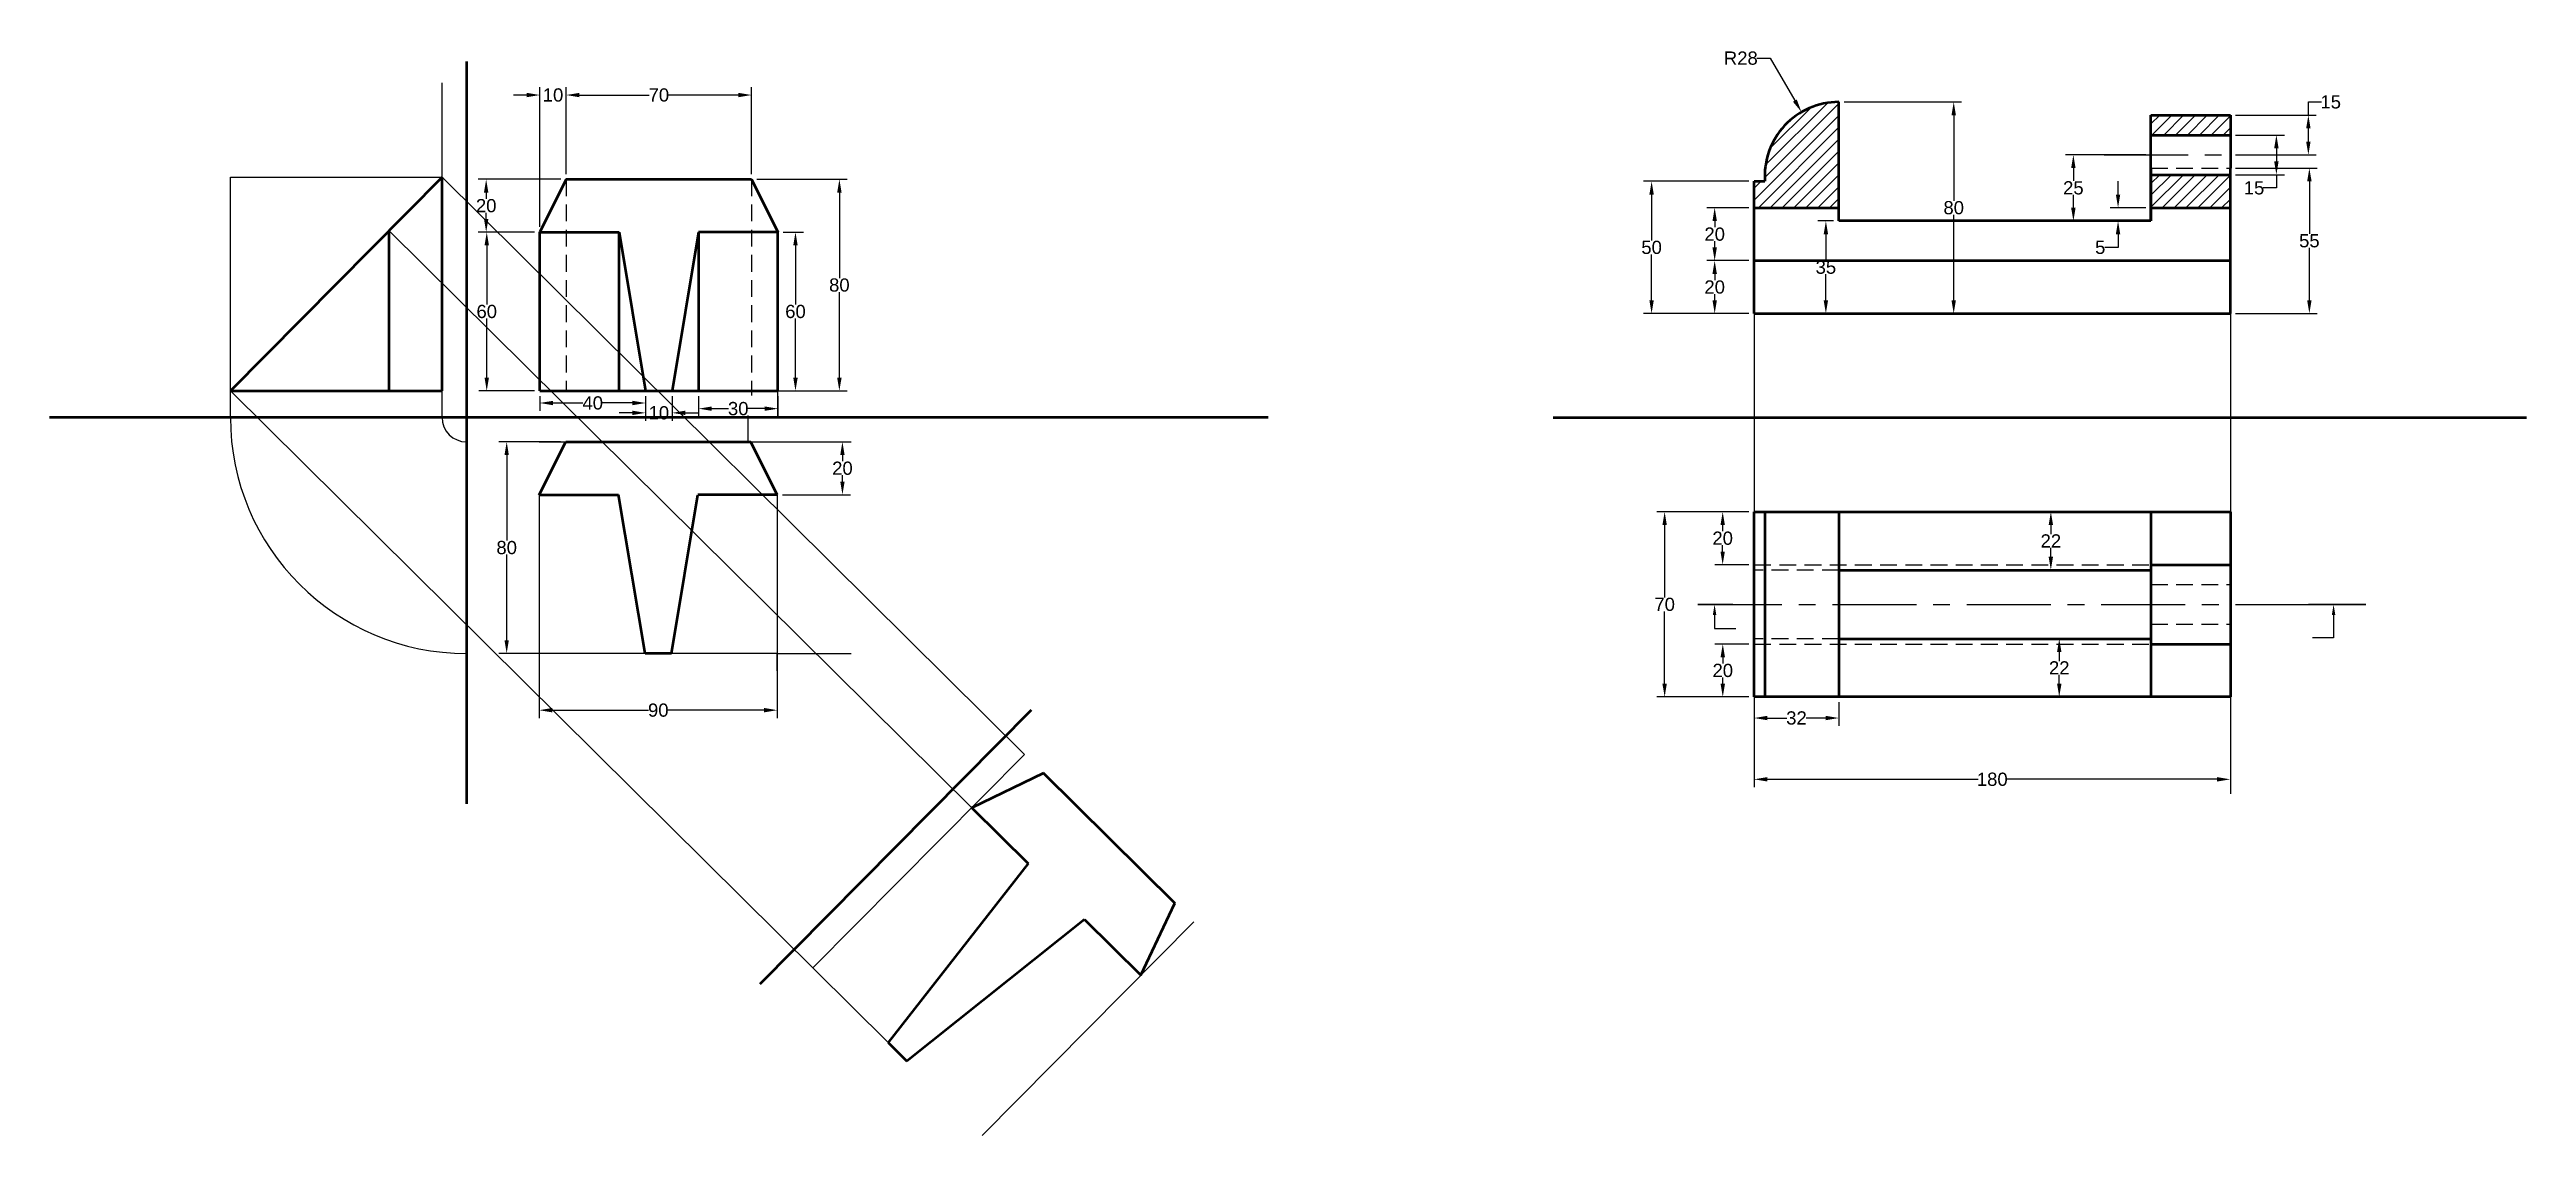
# Model space of a CAD drawing. Header units: millimetres. Extents: x 204 to 1140, y -4 to 406.
import ezdxf
from ezdxf import colors
from ezdxf.entities.mleader import LeaderData, LeaderLine
from ezdxf.math import Vec2, Vec3

# ---------------------------------------------------------------- set-up
doc = ezdxf.new("R2010")
doc.units = ezdxf.units.MM
doc.linetypes.add('CENTER', pattern=[50.8, 31.75, -6.35, 6.35, -6.35])
doc.linetypes.add('HIDDEN', pattern=[9.525, 6.35, -3.175])
for name, color, linetype in [('CENTRE', 8, 'CENTER'), ('DIM', 12, 'Continuous'), ('HIDDEN', 101, 'HIDDEN'), ('PROJECTIN', 50, 'Continuous')]:
    doc.layers.add(name, color=color, linetype=linetype)
doc.layers.add('OBJECT', color=250, linetype='Continuous', lineweight=50)
doc.styles.get("Standard").update_dxf_attribs({"font": 'arial.ttf'})
doc.dimstyles.new('kunal', dxfattribs={"dimtxt": 5, "dimasz": 5, "dimexe": 3, "dimexo": 2, "dimgap": 0.09, "dimtad": 0, "dimtih": 1, "dimtoh": 1, "dimdec": 0, "dimzin": 0, "dimdsep": 46, "dimtxsty": 'Standard', "dimcen": 0.09, "dimadec": 0, "dimazin": 0, "dimtfac": 1, "dimtdec": 0, "dimtofl": 0, "dimtmove": 0, "dimatfit": 3, "dimfxl": 1, "dimtolj": 1, "dimtzin": 0, "dimarcsym": 0})

# ---------------------------------------------------------------- blocks, each defined once
blk = doc.blocks.new('*D12')
at = {"layer": 'Defpoints', "color": 0, "transparency": 16777216}
for p in [(865.76, 382.74), (879.86, 358.55)]:
    blk.add_point(p, dxfattribs=at)
at = {"layer": 'DIM', "color": 0, "lineweight": -2, "transparency": 16777216}
for p, q in [((848.89, 403.1), (853.89, 403.1)), ((853.89, 403.1), (863.24, 387.06)), ((879.77, 358.55), (879.95, 358.55)), ((879.86, 358.46), (879.86, 358.64))]:
    blk.add_line(p, q, dxfattribs=at)
at = {"layer": 'DIM', "color": 0, "transparency": 16777216}
blk.add_solid([(863.96, 387.48), (862.52, 386.64), (865.76, 382.74)], dxfattribs=at)
at = {"layer": 'DIM', "color": 0, "transparency": 16777216, "insert": (842.82, 403.1), "char_height": 5, "attachment_point": 5}
blk.add_mtext('\\A1;R28', dxfattribs=at)
blk = doc.blocks.new('*D13')
at = {"layer": 'Defpoints', "color": 0, "transparency": 16777216}
for p in [(997.86, 183.58), (963.18, 161.58), (997.86, 161.58)]:
    blk.add_point(p, dxfattribs=at)
at = {"layer": 'DIM', "color": 0, "lineweight": -2, "transparency": 16777216}
for p, q in [((995.86, 183.58), (960.18, 183.58)), ((963.18, 178.58), (963.18, 175.18)), ((963.18, 166.58), (963.18, 169.98)), ((995.86, 161.58), (960.18, 161.58))]:
    blk.add_line(p, q, dxfattribs=at)
at = {"layer": 'DIM', "color": 0, "transparency": 16777216}
for points in [[(962.35, 178.58), (964.02, 178.58), (963.18, 183.58)], [(962.35, 166.58), (964.02, 166.58), (963.18, 161.58)]]:
    blk.add_solid(points, dxfattribs=at)
at = {"layer": 'DIM', "color": 0, "transparency": 16777216, "insert": (963.18, 172.58), "char_height": 5, "attachment_point": 5}
blk.add_mtext('\\A1;22', dxfattribs=at)
blk = doc.blocks.new('*D14')
at = {"layer": 'Defpoints', "color": 0, "transparency": 16777216}
for p in [(847.86, 356.55), (809.1, 306.55), (847.86, 306.55)]:
    blk.add_point(p, dxfattribs=at)
at = {"layer": 'DIM', "color": 0, "lineweight": -2, "transparency": 16777216}
for p, q in [((845.86, 356.55), (806.1, 356.55)), ((809.1, 351.55), (809.1, 334.2)), ((809.1, 311.55), (809.1, 328.91)), ((845.86, 306.55), (806.1, 306.55))]:
    blk.add_line(p, q, dxfattribs=at)
at = {"layer": 'DIM', "color": 0, "transparency": 16777216}
for points in [[(808.26, 351.55), (809.93, 351.55), (809.1, 356.55)], [(808.26, 311.55), (809.93, 311.55), (809.1, 306.55)]]:
    blk.add_solid(points, dxfattribs=at)
at = {"layer": 'DIM', "color": 0, "transparency": 16777216, "insert": (809.1, 331.55), "char_height": 5, "attachment_point": 5}
blk.add_mtext('\\A1;50', dxfattribs=at)
blk = doc.blocks.new('*D15')
at = {"layer": 'Defpoints', "color": 0, "transparency": 16777216}
for p in [(847.86, 346.55), (832.94, 326.55), (847.86, 326.55)]:
    blk.add_point(p, dxfattribs=at)
at = {"layer": 'DIM', "color": 0, "lineweight": -2, "transparency": 16777216}
for p, q in [((845.86, 346.55), (829.94, 346.55)), ((832.94, 341.55), (832.94, 339.2)), ((832.94, 331.55), (832.94, 333.91)), ((845.86, 326.55), (829.94, 326.55))]:
    blk.add_line(p, q, dxfattribs=at)
at = {"layer": 'DIM', "color": 0, "transparency": 16777216}
for points in [[(832.11, 341.55), (833.78, 341.55), (832.94, 346.55)], [(832.11, 331.55), (833.78, 331.55), (832.94, 326.55)]]:
    blk.add_solid(points, dxfattribs=at)
at = {"layer": 'DIM', "color": 0, "transparency": 16777216, "insert": (832.94, 336.55), "char_height": 5, "attachment_point": 5}
blk.add_mtext('\\A1;20', dxfattribs=at)
blk = doc.blocks.new('*D16')
at = {"layer": 'Defpoints', "color": 0, "transparency": 16777216}
for p in [(847.86, 326.55), (832.94, 306.55), (847.86, 306.55)]:
    blk.add_point(p, dxfattribs=at)
at = {"layer": 'DIM', "color": 0, "lineweight": -2, "transparency": 16777216}
for p, q in [((845.86, 326.55), (829.94, 326.55)), ((832.94, 321.55), (832.94, 319.2)), ((832.94, 311.55), (832.94, 313.91)), ((845.86, 306.55), (829.94, 306.55))]:
    blk.add_line(p, q, dxfattribs=at)
at = {"layer": 'DIM', "color": 0, "transparency": 16777216}
for points in [[(832.11, 321.55), (833.78, 321.55), (832.94, 326.55)], [(832.11, 311.55), (833.78, 311.55), (832.94, 306.55)]]:
    blk.add_solid(points, dxfattribs=at)
at = {"layer": 'DIM', "color": 0, "transparency": 16777216, "insert": (832.94, 316.55), "char_height": 5, "attachment_point": 5}
blk.add_mtext('\\A1;20', dxfattribs=at)
blk = doc.blocks.new('*D17')
at = {"layer": 'Defpoints', "color": 0, "transparency": 16777216}
for p in [(847.86, 231.58), (835.96, 211.58), (847.86, 211.58)]:
    blk.add_point(p, dxfattribs=at)
at = {"layer": 'DIM', "color": 0, "lineweight": -2, "transparency": 16777216}
for p, q in [((845.86, 231.58), (832.96, 231.58)), ((835.96, 226.58), (835.96, 224.22)), ((835.96, 216.58), (835.96, 218.94)), ((845.86, 211.58), (832.96, 211.58))]:
    blk.add_line(p, q, dxfattribs=at)
at = {"layer": 'DIM', "color": 0, "transparency": 16777216}
for points in [[(835.13, 226.58), (836.8, 226.58), (835.96, 231.58)], [(835.13, 216.58), (836.8, 216.58), (835.96, 211.58)]]:
    blk.add_solid(points, dxfattribs=at)
at = {"layer": 'DIM', "color": 0, "transparency": 16777216, "insert": (835.96, 221.58), "char_height": 5, "attachment_point": 5}
blk.add_mtext('\\A1;20', dxfattribs=at)
blk = doc.blocks.new('*D18')
at = {"layer": 'Defpoints', "color": 0, "transparency": 16777216}
for p in [(836, 181.58), (847.86, 181.58), (847.86, 161.58)]:
    blk.add_point(p, dxfattribs=at)
at = {"layer": 'DIM', "color": 0, "lineweight": -2, "transparency": 16777216}
for p, q in [((845.86, 181.58), (833, 181.58)), ((836, 176.58), (836, 174.22)), ((836, 166.58), (836, 168.94)), ((845.86, 161.58), (833, 161.58))]:
    blk.add_line(p, q, dxfattribs=at)
at = {"layer": 'DIM', "color": 0, "transparency": 16777216}
for points in [[(835.17, 176.58), (836.84, 176.58), (836, 181.58)], [(835.17, 166.58), (836.84, 166.58), (836, 161.58)]]:
    blk.add_solid(points, dxfattribs=at)
at = {"layer": 'DIM', "color": 0, "transparency": 16777216, "insert": (836, 171.58), "char_height": 5, "attachment_point": 5}
blk.add_mtext('\\A1;20', dxfattribs=at)
blk = doc.blocks.new('*D19')
at = {"layer": 'Defpoints', "color": 0, "transparency": 16777216}
for p in [(847.86, 231.58), (814.03, 161.58), (847.86, 161.58)]:
    blk.add_point(p, dxfattribs=at)
at = {"layer": 'DIM', "color": 0, "lineweight": -2, "transparency": 16777216}
for p, q in [((845.86, 231.58), (811.03, 231.58)), ((814.03, 226.58), (814.03, 199.22)), ((814.03, 166.58), (814.03, 193.94)), ((845.86, 161.58), (811.03, 161.58))]:
    blk.add_line(p, q, dxfattribs=at)
at = {"layer": 'DIM', "color": 0, "transparency": 16777216}
for points in [[(813.19, 226.58), (814.86, 226.58), (814.03, 231.58)], [(813.19, 166.58), (814.86, 166.58), (814.03, 161.58)]]:
    blk.add_solid(points, dxfattribs=at)
at = {"layer": 'DIM', "color": 0, "transparency": 16777216, "insert": (814.03, 196.58), "char_height": 5, "attachment_point": 5}
blk.add_mtext('\\A1;70', dxfattribs=at)
blk = doc.blocks.new('*D20')
at = {"layer": 'Defpoints', "color": 0, "transparency": 16777216}
for p in [(847.86, 161.58), (879.86, 161.58), (879.86, 153.62)]:
    blk.add_point(p, dxfattribs=at)
at = {"layer": 'DIM', "color": 0, "lineweight": -2, "transparency": 16777216}
for p, q in [((847.86, 159.58), (847.86, 150.62)), ((879.86, 159.58), (879.86, 150.62)), ((852.86, 153.62), (860.22, 153.62)), ((874.86, 153.62), (867.51, 153.62))]:
    blk.add_line(p, q, dxfattribs=at)
at = {"layer": 'DIM', "color": 0, "transparency": 16777216}
for points in [[(852.86, 154.45), (852.86, 152.79), (847.86, 153.62)], [(874.86, 154.45), (874.86, 152.79), (879.86, 153.62)]]:
    blk.add_solid(points, dxfattribs=at)
at = {"layer": 'DIM', "color": 0, "transparency": 16777216, "insert": (863.86, 153.62), "char_height": 5, "attachment_point": 5}
blk.add_mtext('\\A1;32', dxfattribs=at)
blk = doc.blocks.new('*D21')
at = {"layer": 'Defpoints', "color": 0, "transparency": 16777216}
for p in [(879.86, 386.55), (879.86, 306.55), (923.29, 306.55)]:
    blk.add_point(p, dxfattribs=at)
at = {"layer": 'DIM', "color": 0, "lineweight": -2, "transparency": 16777216}
for p, q in [((881.86, 386.55), (926.29, 386.55)), ((923.29, 381.55), (923.29, 349.2)), ((923.29, 311.55), (923.29, 343.91)), ((881.86, 306.55), (926.29, 306.55))]:
    blk.add_line(p, q, dxfattribs=at)
at = {"layer": 'DIM', "color": 0, "transparency": 16777216}
for points in [[(922.46, 381.55), (924.12, 381.55), (923.29, 386.55)], [(922.46, 311.55), (924.12, 311.55), (923.29, 306.55)]]:
    blk.add_solid(points, dxfattribs=at)
at = {"layer": 'DIM', "color": 0, "transparency": 16777216, "insert": (923.29, 346.55), "char_height": 5, "attachment_point": 5}
blk.add_mtext('\\A1;80', dxfattribs=at)
blk = doc.blocks.new('*D22')
at = {"layer": 'Defpoints', "color": 0, "transparency": 16777216}
for p in [(997.86, 346.55), (985.41, 341.55), (997.86, 341.55)]:
    blk.add_point(p, dxfattribs=at)
at = {"layer": 'DIM', "color": 0, "lineweight": -2, "transparency": 16777216}
for p, q in [((985.41, 351.55), (985.41, 356.55)), ((995.86, 346.55), (982.41, 346.55)), ((995.86, 341.55), (982.41, 341.55)), ((985.41, 331.55), (980.41, 331.55)), ((985.41, 336.55), (985.41, 331.55))]:
    blk.add_line(p, q, dxfattribs=at)
at = {"layer": 'DIM', "color": 0, "transparency": 16777216}
for points in [[(984.58, 351.55), (986.24, 351.55), (985.41, 346.55)], [(984.58, 336.55), (986.24, 336.55), (985.41, 341.55)]]:
    blk.add_solid(points, dxfattribs=at)
at = {"layer": 'DIM', "color": 0, "transparency": 16777216, "insert": (978.66, 331.55), "char_height": 5, "attachment_point": 5}
blk.add_mtext('\\A1;5', dxfattribs=at)
blk = doc.blocks.new('*D23')
at = {"layer": 'Defpoints', "color": 0, "transparency": 16777216}
for p in [(1027.86, 381.55), (1057.34, 381.55), (1027.86, 366.55)]:
    blk.add_point(p, dxfattribs=at)
at = {"layer": 'DIM', "color": 0, "lineweight": -2, "transparency": 16777216}
for p, q in [((1057.34, 381.55), (1057.34, 386.55)), ((1057.34, 386.55), (1062.34, 386.55)), ((1029.86, 381.55), (1060.34, 381.55)), ((1057.34, 371.55), (1057.34, 376.55)), ((1029.86, 366.55), (1060.34, 366.55))]:
    blk.add_line(p, q, dxfattribs=at)
at = {"layer": 'DIM', "color": 0, "transparency": 16777216}
for points in [[(1056.5, 376.55), (1058.17, 376.55), (1057.34, 381.55)], [(1056.5, 371.55), (1058.17, 371.55), (1057.34, 366.55)]]:
    blk.add_solid(points, dxfattribs=at)
at = {"layer": 'DIM', "color": 0, "transparency": 16777216, "insert": (1065.79, 386.55), "char_height": 5, "attachment_point": 5}
blk.add_mtext('\\A1;15', dxfattribs=at)
blk = doc.blocks.new('*D24')
at = {"layer": 'Defpoints', "color": 0, "transparency": 16777216}
for p in [(1027.86, 374.05), (1027.86, 359.05), (1045.26, 359.05)]:
    blk.add_point(p, dxfattribs=at)
at = {"layer": 'DIM', "color": 0, "lineweight": -2, "transparency": 16777216}
for p, q in [((1029.86, 374.05), (1048.26, 374.05)), ((1045.26, 369.05), (1045.26, 364.05)), ((1029.86, 359.05), (1048.26, 359.05)), ((1045.26, 359.05), (1045.26, 354.05)), ((1045.26, 354.05), (1040.26, 354.05))]:
    blk.add_line(p, q, dxfattribs=at)
at = {"layer": 'DIM', "color": 0, "transparency": 16777216}
for points in [[(1044.43, 369.05), (1046.09, 369.05), (1045.26, 374.05)], [(1044.43, 364.05), (1046.09, 364.05), (1045.26, 359.05)]]:
    blk.add_solid(points, dxfattribs=at)
at = {"layer": 'DIM', "color": 0, "transparency": 16777216, "insert": (1036.81, 354.05), "char_height": 5, "attachment_point": 5}
blk.add_mtext('\\A1;15', dxfattribs=at)
blk = doc.blocks.new('*D25')
at = {"layer": 'Defpoints', "color": 0, "transparency": 16777216}
for p in [(968.52, 366.55), (997.86, 366.55), (997.86, 341.55)]:
    blk.add_point(p, dxfattribs=at)
at = {"layer": 'DIM', "color": 0, "lineweight": -2, "transparency": 16777216}
for p, q in [((995.86, 366.55), (965.52, 366.55)), ((968.52, 361.55), (968.52, 356.7)), ((968.52, 346.55), (968.52, 351.41)), ((995.86, 341.55), (965.52, 341.55))]:
    blk.add_line(p, q, dxfattribs=at)
at = {"layer": 'DIM', "color": 0, "transparency": 16777216}
for points in [[(967.68, 361.55), (969.35, 361.55), (968.52, 366.55)], [(967.68, 346.55), (969.35, 346.55), (968.52, 341.55)]]:
    blk.add_solid(points, dxfattribs=at)
at = {"layer": 'DIM', "color": 0, "transparency": 16777216, "insert": (968.52, 354.05), "char_height": 5, "attachment_point": 5}
blk.add_mtext('\\A1;25', dxfattribs=at)
blk = doc.blocks.new('*D26')
at = {"layer": 'Defpoints', "color": 0, "transparency": 16777216}
for p in [(879.86, 341.55), (874.97, 306.55), (879.86, 306.55)]:
    blk.add_point(p, dxfattribs=at)
at = {"layer": 'DIM', "color": 0, "lineweight": -2, "transparency": 16777216}
for p, q in [((877.86, 341.55), (871.97, 341.55)), ((874.97, 336.55), (874.97, 326.7)), ((874.97, 311.55), (874.97, 321.41)), ((877.86, 306.55), (871.97, 306.55))]:
    blk.add_line(p, q, dxfattribs=at)
at = {"layer": 'DIM', "color": 0, "transparency": 16777216}
for points in [[(874.14, 336.55), (875.8, 336.55), (874.97, 341.55)], [(874.14, 311.55), (875.8, 311.55), (874.97, 306.55)]]:
    blk.add_solid(points, dxfattribs=at)
at = {"layer": 'DIM', "color": 0, "transparency": 16777216, "insert": (874.97, 324.05), "char_height": 5, "attachment_point": 5}
blk.add_mtext('\\A1;35', dxfattribs=at)
blk = doc.blocks.new('*D27')
at = {"layer": 'Defpoints', "color": 0, "transparency": 16777216}
for p in [(997.86, 231.58), (960.01, 209.58), (997.86, 209.58)]:
    blk.add_point(p, dxfattribs=at)
at = {"layer": 'DIM', "color": 0, "lineweight": -2, "transparency": 16777216}
for p, q in [((995.86, 231.58), (957.01, 231.58)), ((960.01, 226.58), (960.01, 223.18)), ((960.01, 214.58), (960.01, 217.98)), ((995.86, 209.58), (957.01, 209.58))]:
    blk.add_line(p, q, dxfattribs=at)
at = {"layer": 'DIM', "color": 0, "transparency": 16777216}
for points in [[(959.17, 226.58), (960.84, 226.58), (960.01, 231.58)], [(959.17, 214.58), (960.84, 214.58), (960.01, 209.58)]]:
    blk.add_solid(points, dxfattribs=at)
at = {"layer": 'DIM', "color": 0, "transparency": 16777216, "insert": (960.01, 220.58), "char_height": 5, "attachment_point": 5}
blk.add_mtext('\\A1;22', dxfattribs=at)
blk = doc.blocks.new('*D28')
at = {"layer": 'Defpoints', "color": 0, "transparency": 16777216}
for p in [(847.86, 161.58), (1027.86, 161.58), (847.86, 130.44)]:
    blk.add_point(p, dxfattribs=at)
at = {"layer": 'DIM', "color": 0, "lineweight": -2, "transparency": 16777216}
for p, q in [((847.86, 159.58), (847.86, 127.44)), ((1027.86, 159.58), (1027.86, 127.44)), ((852.86, 130.44), (932.49, 130.44)), ((1022.86, 130.44), (943.23, 130.44))]:
    blk.add_line(p, q, dxfattribs=at)
at = {"layer": 'DIM', "color": 0, "transparency": 16777216}
for points in [[(852.86, 131.28), (852.86, 129.61), (847.86, 130.44)], [(1022.86, 131.28), (1022.86, 129.61), (1027.86, 130.44)]]:
    blk.add_solid(points, dxfattribs=at)
at = {"layer": 'DIM', "color": 0, "transparency": 16777216, "insert": (937.86, 130.44), "char_height": 5, "attachment_point": 5}
blk.add_mtext('\\A1;180', dxfattribs=at)
blk = doc.blocks.new('*D29')
at = {"layer": 'Defpoints', "color": 0, "transparency": 16777216}
for p in [(1027.86, 361.55), (1027.86, 306.55), (1057.72, 306.55)]:
    blk.add_point(p, dxfattribs=at)
at = {"layer": 'DIM', "color": 0, "lineweight": -2, "transparency": 16777216}
for p, q in [((1029.86, 361.55), (1060.72, 361.55)), ((1057.72, 356.55), (1057.72, 336.69)), ((1057.72, 311.55), (1057.72, 331.42)), ((1029.86, 306.55), (1060.72, 306.55))]:
    blk.add_line(p, q, dxfattribs=at)
at = {"layer": 'DIM', "color": 0, "transparency": 16777216}
for points in [[(1056.89, 356.55), (1058.56, 356.55), (1057.72, 361.55)], [(1056.89, 311.55), (1058.56, 311.55), (1057.72, 306.55)]]:
    blk.add_solid(points, dxfattribs=at)
at = {"layer": 'DIM', "color": 0, "transparency": 16777216, "insert": (1057.72, 334.05), "char_height": 5, "attachment_point": 5}
blk.add_mtext('\\A1;55', dxfattribs=at)
blk = doc.blocks.new('*D30')
at = {"layer": 'Defpoints', "color": 0, "transparency": 16777216}
for p in [(398.86, 389.17), (398.86, 357.31), (388.86, 337.31)]:
    blk.add_point(p, dxfattribs=at)
at = {"layer": 'DIM', "color": 0, "lineweight": -2, "transparency": 16777216}
for p, q in [((383.86, 389.17), (378.86, 389.17)), ((388.86, 339.31), (388.86, 392.17)), ((398.86, 359.31), (398.86, 392.17)), ((403.86, 389.17), (408.86, 389.17))]:
    blk.add_line(p, q, dxfattribs=at)
at = {"layer": 'DIM', "color": 0, "transparency": 16777216}
for points in [[(383.86, 390), (383.86, 388.34), (388.86, 389.17)], [(403.86, 390), (403.86, 388.34), (398.86, 389.17)]]:
    blk.add_solid(points, dxfattribs=at)
at = {"layer": 'DIM', "color": 0, "transparency": 16777216, "insert": (393.86, 389.17), "char_height": 5, "attachment_point": 5}
blk.add_mtext('\\A1;10', dxfattribs=at)
blk = doc.blocks.new('*D31')
at = {"layer": 'Defpoints', "color": 0, "transparency": 16777216}
for p in [(398.86, 389.17), (398.86, 357.31), (468.86, 357.31)]:
    blk.add_point(p, dxfattribs=at)
at = {"layer": 'DIM', "color": 0, "lineweight": -2, "transparency": 16777216}
for p, q in [((398.86, 359.31), (398.86, 392.17)), ((403.86, 389.17), (430.22, 389.17)), ((463.86, 389.17), (437.5, 389.17)), ((468.86, 359.31), (468.86, 392.17))]:
    blk.add_line(p, q, dxfattribs=at)
at = {"layer": 'DIM', "color": 0, "transparency": 16777216}
for points in [[(403.86, 390), (403.86, 388.34), (398.86, 389.17)], [(463.86, 390), (463.86, 388.34), (468.86, 389.17)]]:
    blk.add_solid(points, dxfattribs=at)
at = {"layer": 'DIM', "color": 0, "transparency": 16777216, "insert": (433.86, 389.17), "char_height": 5, "attachment_point": 5}
blk.add_mtext('\\A1;70', dxfattribs=at)
blk = doc.blocks.new('*D34')
at = {"layer": 'Defpoints', "color": 0, "transparency": 16777216}
for p in [(448.86, 277.31), (478.86, 277.31), (478.86, 270.59)]:
    blk.add_point(p, dxfattribs=at)
at = {"layer": 'DIM', "color": 0, "lineweight": -2, "transparency": 16777216}
for p, q in [((448.86, 275.31), (448.86, 267.59)), ((478.86, 275.31), (478.86, 267.59)), ((453.86, 270.59), (460.2, 270.59)), ((473.86, 270.59), (467.52, 270.59))]:
    blk.add_line(p, q, dxfattribs=at)
at = {"layer": 'DIM', "color": 0, "transparency": 16777216}
for points in [[(453.86, 271.42), (453.86, 269.76), (448.86, 270.59)], [(473.86, 271.42), (473.86, 269.76), (478.86, 270.59)]]:
    blk.add_solid(points, dxfattribs=at)
at = {"layer": 'DIM', "color": 0, "transparency": 16777216, "insert": (463.86, 270.59), "char_height": 5, "attachment_point": 5}
blk.add_mtext('\\A1;30', dxfattribs=at)
blk = doc.blocks.new('*D35')
at = {"layer": 'Defpoints', "color": 0, "transparency": 16777216}
for p in [(428.86, 277.31), (438.86, 277.31), (438.86, 269)]:
    blk.add_point(p, dxfattribs=at)
at = {"layer": 'DIM', "color": 0, "lineweight": -2, "transparency": 16777216}
for p, q in [((428.86, 275.31), (428.86, 266)), ((438.86, 275.31), (438.86, 266)), ((423.86, 269), (418.86, 269)), ((443.86, 269), (448.86, 269))]:
    blk.add_line(p, q, dxfattribs=at)
at = {"layer": 'DIM', "color": 0, "transparency": 16777216}
for points in [[(423.86, 269.83), (423.86, 268.17), (428.86, 269)], [(443.86, 269.83), (443.86, 268.17), (438.86, 269)]]:
    blk.add_solid(points, dxfattribs=at)
at = {"layer": 'DIM', "color": 0, "transparency": 16777216, "insert": (433.86, 269), "char_height": 5, "attachment_point": 5}
blk.add_mtext('\\A1;10', dxfattribs=at)
blk = doc.blocks.new('*D37')
at = {"layer": 'Defpoints', "color": 0, "transparency": 16777216}
for p in [(368.59, 357.31), (398.86, 357.31), (388.86, 337.31)]:
    blk.add_point(p, dxfattribs=at)
at = {"layer": 'DIM', "color": 0, "lineweight": -2, "transparency": 16777216}
for p, q in [((396.86, 357.31), (365.59, 357.31)), ((368.59, 352.31), (368.59, 349.96)), ((386.86, 337.31), (365.59, 337.31)), ((368.59, 342.31), (368.59, 344.67))]:
    blk.add_line(p, q, dxfattribs=at)
at = {"layer": 'DIM', "color": 0, "transparency": 16777216}
for points in [[(367.76, 352.31), (369.42, 352.31), (368.59, 357.31)], [(367.76, 342.31), (369.42, 342.31), (368.59, 337.31)]]:
    blk.add_solid(points, dxfattribs=at)
at = {"layer": 'DIM', "color": 0, "transparency": 16777216, "insert": (368.59, 347.31), "char_height": 5, "attachment_point": 5}
blk.add_mtext('\\A1;20', dxfattribs=at)
blk = doc.blocks.new('*D38')
at = {"layer": 'Defpoints', "color": 0, "transparency": 16777216}
for p in [(368.8, 337.31), (388.86, 337.31), (388.86, 277.31)]:
    blk.add_point(p, dxfattribs=at)
at = {"layer": 'DIM', "color": 0, "lineweight": -2, "transparency": 16777216}
for p, q in [((386.86, 337.31), (365.8, 337.31)), ((368.8, 332.31), (368.8, 309.96)), ((368.8, 282.31), (368.8, 304.67)), ((386.86, 277.31), (365.8, 277.31))]:
    blk.add_line(p, q, dxfattribs=at)
at = {"layer": 'DIM', "color": 0, "transparency": 16777216}
for points in [[(367.97, 332.31), (369.64, 332.31), (368.8, 337.31)], [(367.97, 282.31), (369.64, 282.31), (368.8, 277.31)]]:
    blk.add_solid(points, dxfattribs=at)
at = {"layer": 'DIM', "color": 0, "transparency": 16777216, "insert": (368.8, 307.31), "char_height": 5, "attachment_point": 5}
blk.add_mtext('\\A1;60', dxfattribs=at)
blk = doc.blocks.new('*D39')
at = {"layer": 'Defpoints', "color": 0, "transparency": 16777216}
for p in [(468.86, 357.31), (468.86, 277.31), (502.09, 277.31)]:
    blk.add_point(p, dxfattribs=at)
at = {"layer": 'DIM', "color": 0, "lineweight": -2, "transparency": 16777216}
for p, q in [((470.86, 357.31), (505.09, 357.31)), ((502.09, 352.31), (502.09, 319.96)), ((502.09, 282.31), (502.09, 314.67)), ((470.86, 277.31), (505.09, 277.31))]:
    blk.add_line(p, q, dxfattribs=at)
at = {"layer": 'DIM', "color": 0, "transparency": 16777216}
for points in [[(501.26, 352.31), (502.93, 352.31), (502.09, 357.31)], [(501.26, 282.31), (502.93, 282.31), (502.09, 277.31)]]:
    blk.add_solid(points, dxfattribs=at)
at = {"layer": 'DIM', "color": 0, "transparency": 16777216, "insert": (502.09, 317.31), "char_height": 5, "attachment_point": 5}
blk.add_mtext('\\A1;80', dxfattribs=at)
blk = doc.blocks.new('*D40')
at = {"layer": 'Defpoints', "color": 0, "transparency": 16777216}
for p in [(478.86, 337.31), (478.86, 277.31), (485.5, 277.31)]:
    blk.add_point(p, dxfattribs=at)
at = {"layer": 'DIM', "color": 0, "lineweight": -2, "transparency": 16777216}
for p, q in [((480.86, 337.31), (488.5, 337.31)), ((485.5, 332.31), (485.5, 309.96)), ((485.5, 282.31), (485.5, 304.67)), ((480.86, 277.31), (488.5, 277.31))]:
    blk.add_line(p, q, dxfattribs=at)
at = {"layer": 'DIM', "color": 0, "transparency": 16777216}
for points in [[(484.67, 332.31), (486.34, 332.31), (485.5, 337.31)], [(484.67, 282.31), (486.34, 282.31), (485.5, 277.31)]]:
    blk.add_solid(points, dxfattribs=at)
at = {"layer": 'DIM', "color": 0, "transparency": 16777216, "insert": (485.5, 307.31), "char_height": 5, "attachment_point": 5}
blk.add_mtext('\\A1;60', dxfattribs=at)
blk = doc.blocks.new('*D41')
at = {"layer": 'Defpoints', "color": 0, "transparency": 16777216}
for p in [(468.64, 258.04), (478.64, 238.04), (503.25, 238.04)]:
    blk.add_point(p, dxfattribs=at)
at = {"layer": 'DIM', "color": 0, "lineweight": -2, "transparency": 16777216}
for p, q in [((470.64, 258.04), (506.25, 258.04)), ((503.25, 253.04), (503.25, 250.68)), ((503.25, 243.04), (503.25, 245.39)), ((480.64, 238.04), (506.25, 238.04))]:
    blk.add_line(p, q, dxfattribs=at)
at = {"layer": 'DIM', "color": 0, "transparency": 16777216}
for points in [[(502.42, 253.04), (504.08, 253.04), (503.25, 258.04)], [(502.42, 243.04), (504.08, 243.04), (503.25, 238.04)]]:
    blk.add_solid(points, dxfattribs=at)
at = {"layer": 'DIM', "color": 0, "transparency": 16777216, "insert": (503.25, 248.04), "char_height": 5, "attachment_point": 5}
blk.add_mtext('\\A1;20', dxfattribs=at)
blk = doc.blocks.new('*D42')
at = {"layer": 'Defpoints', "color": 0, "transparency": 16777216}
for p in [(398.64, 258.04), (376.34, 178.04), (428.64, 178.04)]:
    blk.add_point(p, dxfattribs=at)
at = {"layer": 'DIM', "color": 0, "lineweight": -2, "transparency": 16777216}
for p, q in [((396.64, 258.04), (373.34, 258.04)), ((376.34, 253.04), (376.34, 220.68)), ((376.34, 183.04), (376.34, 215.39)), ((426.64, 178.04), (373.34, 178.04))]:
    blk.add_line(p, q, dxfattribs=at)
at = {"layer": 'DIM', "color": 0, "transparency": 16777216}
for points in [[(375.51, 253.04), (377.17, 253.04), (376.34, 258.04)], [(375.51, 183.04), (377.17, 183.04), (376.34, 178.04)]]:
    blk.add_solid(points, dxfattribs=at)
at = {"layer": 'DIM', "color": 0, "transparency": 16777216, "insert": (376.34, 218.04), "char_height": 5, "attachment_point": 5}
blk.add_mtext('\\A1;80', dxfattribs=at)
blk = doc.blocks.new('*D43')
at = {"layer": 'Defpoints', "color": 0, "transparency": 16777216}
for p in [(388.86, 277.31), (388.86, 272.73), (428.86, 277.31)]:
    blk.add_point(p, dxfattribs=at)
at = {"layer": 'DIM', "color": 0, "lineweight": -2, "transparency": 16777216}
for p, q in [((388.86, 275.31), (388.86, 269.73)), ((393.86, 272.73), (405.09, 272.73)), ((423.86, 272.73), (412.62, 272.73)), ((428.86, 275.31), (428.86, 269.73))]:
    blk.add_line(p, q, dxfattribs=at)
at = {"layer": 'DIM', "color": 0, "transparency": 16777216}
for points in [[(393.86, 273.56), (393.86, 271.89), (388.86, 272.73)], [(423.86, 273.56), (423.86, 271.89), (428.86, 272.73)]]:
    blk.add_solid(points, dxfattribs=at)
at = {"layer": 'DIM', "color": 0, "transparency": 16777216, "insert": (408.86, 272.73), "char_height": 5, "attachment_point": 5}
blk.add_mtext('\\A1;40', dxfattribs=at)
blk = doc.blocks.new('*D44')
at = {"layer": 'Defpoints', "color": 0, "transparency": 16777216}
for p in [(388.64, 178.04), (478.64, 178.04), (478.64, 156.58)]:
    blk.add_point(p, dxfattribs=at)
at = {"layer": 'DIM', "color": 0, "lineweight": -2, "transparency": 16777216}
for p, q in [((388.64, 176.04), (388.64, 153.58)), ((478.64, 176.04), (478.64, 153.58)), ((393.64, 156.58), (429.98, 156.58)), ((473.64, 156.58), (437.3, 156.58))]:
    blk.add_line(p, q, dxfattribs=at)
at = {"layer": 'DIM', "color": 0, "transparency": 16777216}
for points in [[(393.64, 157.42), (393.64, 155.75), (388.64, 156.58)], [(473.64, 157.42), (473.64, 155.75), (478.64, 156.58)]]:
    blk.add_solid(points, dxfattribs=at)
at = {"layer": 'DIM', "color": 0, "transparency": 16777216, "insert": (433.64, 156.58), "char_height": 5, "attachment_point": 5}
blk.add_mtext('\\A1;90', dxfattribs=at)

msp = doc.modelspace()

# ---------------------------------------------------------------- hatches: boundary and pattern name
h = msp.add_hatch()
h.set_pattern_fill('ANSI31', color=256)
h.paths.add_polyline_path([(879.86, 386.55, 0.435311), (851.93, 356.55), (847.86, 356.55), (847.86, 346.55), (879.86, 346.55)])
h.paths.add_polyline_path([(1027.86, 359.05), (997.86, 359.05), (997.86, 346.55), (1027.86, 346.55)])
h.paths.add_polyline_path([(1027.86, 381.55), (997.86, 381.55), (997.86, 374.05), (1027.86, 374.05)])

# ---------------------------------------------------------------- linework, layer by layer
at = {"lineweight": 30}
for p, q in [((826.62, 196.58), (839.76, 196.58)), ((1079.09, 196.58), (1057.43, 196.58))]:
    msp.add_line(p, q, dxfattribs=at)
at = {"layer": 'CENTRE'}
for p, q in [((980.1, 366.55), (1046.37, 366.55)), ((826.62, 196.58), (1079.09, 196.58))]:
    msp.add_line(p, q, dxfattribs=at)
at = {"layer": 'CENTRE', "ltscale": 2}
msp.add_line((826.62, 196.58), (841.5, 196.58), dxfattribs=at)
at = {"layer": 'DIM'}
for p, q in [((478.86, 267.31), (478.86, 277.31)), ((467.43, 268.04), (467.43, 258.04))]:
    msp.add_line(p, q, dxfattribs=at)
at = {"layer": 'HIDDEN'}
for p, q in [((398.86, 357.31), (398.86, 277.31)), ((468.86, 357.31), (468.86, 275.59)), ((997.86, 361.55), (1027.86, 361.55)), ((847.86, 211.58), (997.86, 211.58)), ((879.86, 209.58), (847.86, 209.58)), ((997.86, 204.08), (1027.86, 204.08)), ((997.86, 189.08), (1027.86, 189.08)), ((879.86, 183.58), (847.86, 183.58)), ((847.86, 181.58), (997.86, 181.58))]:
    msp.add_line(p, q, dxfattribs=at)
at = {"layer": 'OBJECT'}
for p, q in [((361.18, 401.87), (361.18, 121.19)), ((879.86, 341.55), (879.86, 386.55)), ((997.86, 341.55), (997.86, 381.55)), ((997.86, 381.55), (1027.86, 381.55)), ((1027.86, 381.55), (1027.86, 361.55)), ((997.86, 374.05), (1027.86, 374.05)), ((351.9, 358.06), (271.9, 277.31)), ((351.9, 277.31), (351.9, 358.06)), ((398.86, 357.31), (388.86, 337.31)), ((398.86, 357.31), (468.86, 357.31)), ((468.86, 357.31), (478.86, 337.31)), ((847.86, 346.55), (847.86, 356.55)), ((847.86, 356.55), (851.93, 356.55)), ((997.86, 361.55), (997.86, 341.55)), ((997.86, 359.05), (1027.86, 359.05)), ((1027.86, 306.55), (1027.86, 361.55)), ((847.86, 326.55), (847.86, 346.55)), ((847.86, 346.55), (879.86, 346.55)), ((997.86, 346.55), (1027.86, 346.55)), ((331.9, 277.31), (331.9, 337.87)), ((388.86, 277.31), (388.86, 337.31)), ((388.86, 337.31), (418.86, 337.31)), ((418.86, 337.31), (428.86, 277.31)), ((418.86, 277.31), (418.86, 337.31)), ((448.86, 337.31), (438.86, 277.31)), ((478.86, 337.31), (448.86, 337.31)), ((448.86, 337.31), (448.86, 277.31)), ((478.86, 277.31), (478.86, 337.31)), ((997.86, 341.55), (879.86, 341.55)), ((847.86, 306.55), (847.86, 326.55)), ((847.86, 326.55), (1027.86, 326.55)), ((847.86, 306.55), (1027.86, 306.55)), ((271.9, 277.31), (351.9, 277.31)), ((388.86, 277.31), (418.86, 277.31)), ((418.86, 277.31), (448.86, 277.31)), ((428.86, 277.31), (438.86, 277.31)), ((448.86, 277.31), (478.86, 277.31)), ((664.16, 267.31), (203.55, 267.31)), ((771.88, 267.31), (1139.78, 267.31)), ((388.64, 238.04), (398.64, 258.04)), ((398.64, 258.04), (468.64, 258.04)), ((478.64, 238.04), (468.64, 258.04)), ((388.64, 238.04), (418.64, 238.04)), ((428.64, 178.04), (418.64, 238.04)), ((438.64, 178.04), (448.64, 238.04)), ((478.64, 238.04), (448.64, 238.04)), ((847.86, 231.58), (1027.86, 231.58)), ((847.86, 161.58), (847.86, 231.58)), ((851.86, 231.58), (851.86, 161.58)), ((879.86, 231.58), (879.86, 161.58)), ((997.86, 231.58), (997.86, 161.58)), ((1027.86, 231.58), (1027.86, 161.58)), ((879.86, 209.58), (997.86, 209.58)), ((997.86, 211.58), (1027.86, 211.58)), ((438.64, 178.04), (428.64, 178.04)), ((879.86, 183.58), (997.86, 183.58)), ((997.86, 181.58), (1027.86, 181.58)), ((1027.86, 161.58), (847.86, 161.58)), ((574.56, 156.55), (471.97, 53)), ((579.22, 132.83), (552.11, 119.68)), ((579.22, 132.83), (628.94, 83.56)), ((628.94, 83.56), (579.22, 132.83)), ((552.11, 119.68), (573.42, 98.57)), ((573.42, 98.57), (520.53, 30.97)), ((594.73, 77.46), (527.63, 23.94)), ((594.73, 77.46), (616.05, 56.34)), ((616.05, 56.34), (628.94, 83.56)), ((520.53, 30.97), (527.63, 23.94))]:
    msp.add_line(p, q, dxfattribs=at)
msp.add_arc((879.86, 358.55), 28, 90, 184.09604, dxfattribs=at)
at = {"layer": 'PROJECTIN'}
for p, q in [((351.9, 267.31), (351.9, 393.73)), ((271.9, 267.31), (271.9, 358.06)), ((271.9, 358.06), (351.9, 358.06)), ((351.9, 358.06), (572.11, 139.87)), ((331.9, 337.87), (552.11, 119.68)), ((847.86, 306.55), (847.86, 139.25)), ((1027.86, 306.55), (1027.86, 124.94)), ((351.9, 277.31), (271.9, 277.31)), ((271.9, 277.31), (520.53, 30.97)), ((388.64, 258.04), (478.64, 258.04)), ((478.64, 258.04), (506.54, 258.04)), ((388.64, 238.04), (388.64, 178.04)), ((478.64, 238.04), (478.64, 171.44)), ((388.64, 178.04), (388.64, 158.22)), ((388.64, 178.04), (388.64, 158.22)), ((478.64, 178.04), (388.64, 178.04)), ((478.64, 171.44), (478.64, 178.04)), ((478.64, 178.04), (506.54, 178.04)), ((572.11, 139.87), (492.11, 59.13)), ((636.05, 76.53), (556.05, -4.22))]:
    msp.add_line(p, q, dxfattribs=at)
for radius in [89.28, 9.28]:
    msp.add_arc((361.18, 267.31), radius, 180, 270, dxfattribs=at)

# ---------------------------------------------------------------- dimensions: what is measured, and where the dimension line sits
at = {"layer": 'DIM'}
dim = msp.add_radius_dim(center=(879.86, 358.55), mpoint=(865.76, 382.74), dimstyle='kunal', dxfattribs=at)
dim.commit()
dim.dimension.update_dxf_attribs({"geometry": '*D12', "text_midpoint": (842.82, 403.1), "dimtype": 164})
for base, p1, p2, picture, middle in [((398.86, 389.17), (388.86, 337.31), (398.86, 357.31), '*D30', (393.86, 389.17)), ((398.86, 389.17), (468.86, 357.31), (398.86, 357.31), '*D31', (433.86, 389.17)), ((388.86, 272.73), (428.86, 277.31), (388.86, 277.31), '*D43', (408.86, 272.73)), ((438.86, 269), (428.86, 277.31), (438.86, 277.31), '*D35', (433.86, 269)), ((478.86, 270.59), (448.86, 277.31), (478.86, 277.31), '*D34', (463.86, 270.59)), ((478.64, 156.58), (388.64, 178.04), (478.64, 178.04), '*D44', (433.64, 156.58)), ((879.86, 153.62), (847.86, 161.58), (879.86, 161.58), '*D20', (863.86, 153.62)), ((847.86, 130.44), (1027.86, 161.58), (847.86, 161.58), '*D28', (937.86, 130.44))]:
    dim = msp.add_linear_dim(base=base, p1=p1, p2=p2, dimstyle='kunal', dxfattribs=at)
    dim.commit()
    dim.dimension.update_dxf_attribs({"geometry": picture, "text_midpoint": middle})
for base, p1, p2, picture, middle in [((923.29, 306.55), (879.86, 386.55), (879.86, 306.55), '*D21', (923.29, 346.55)), ((1057.34, 381.55), (1027.86, 366.55), (1027.86, 381.55), '*D23', (1065.79, 386.55)), ((968.52, 366.55), (997.86, 341.55), (997.86, 366.55), '*D25', (968.52, 354.05)), ((1045.26, 359.05), (1027.86, 374.05), (1027.86, 359.05), '*D24', (1036.81, 354.05)), ((368.59, 357.31), (388.86, 337.31), (398.86, 357.31), '*D37', (368.59, 347.31)), ((502.09, 277.31), (468.86, 357.31), (468.86, 277.31), '*D39', (502.09, 317.31)), ((809.1, 306.55), (847.86, 356.55), (847.86, 306.55), '*D14', (809.1, 331.55)), ((985.41, 341.55), (997.86, 346.55), (997.86, 341.55), '*D22', (978.66, 331.55)), ((1057.72, 306.55), (1027.86, 361.55), (1027.86, 306.55), '*D29', (1057.72, 334.05)), ((832.94, 326.55), (847.86, 346.55), (847.86, 326.55), '*D15', (832.94, 336.55)), ((368.8, 337.31), (388.86, 277.31), (388.86, 337.31), '*D38', (368.8, 307.31)), ((485.5, 277.31), (478.86, 337.31), (478.86, 277.31), '*D40', (485.5, 307.31)), ((874.97, 306.55), (879.86, 341.55), (879.86, 306.55), '*D26', (874.97, 324.05)), ((832.94, 306.55), (847.86, 326.55), (847.86, 306.55), '*D16', (832.94, 316.55)), ((376.34, 178.04), (398.64, 258.04), (428.64, 178.04), '*D42', (376.34, 218.04)), ((503.25, 238.04), (468.64, 258.04), (478.64, 238.04), '*D41', (503.25, 248.04)), ((814.03, 161.58), (847.86, 231.58), (847.86, 161.58), '*D19', (814.03, 196.58)), ((835.96, 211.58), (847.86, 231.58), (847.86, 211.58), '*D17', (835.96, 221.58)), ((960.01, 209.58), (997.86, 231.58), (997.86, 209.58), '*D27', (960.01, 220.58)), ((836, 181.58), (847.86, 161.58), (847.86, 181.58), '*D18', (836, 171.58)), ((963.18, 161.58), (997.86, 183.58), (997.86, 161.58), '*D13', (963.18, 172.58))]:
    dim = msp.add_linear_dim(base=base, p1=p1, p2=p2, angle=90, dimstyle='kunal', dxfattribs=at)
    dim.commit()
    dim.dimension.update_dxf_attribs({"geometry": picture, "text_midpoint": middle})

# ---------------------------------------------------------------- leaders
at = {"layer": 'CENTRE'}
ml = msp.add_multileader_mtext('Standard', dxfattribs=at)
ml.set_content('', color=256)
ml.set_leader_properties()
ml.build(insert=Vec2(0, 0))
ctx = ml.context
ctx.base_point, ctx.plane_origin = Vec3(840.91, 187.48), Vec3(832.91, 196.58)
notes = []
notes.append((ctx, [(0, (1, 1, 0), (832.91, 187.48), (1, 0), 8, [(0, [(832.91, 196.58)], 0, [])])]))
ctx.mtext.insert, ctx.mtext.flow_direction = Vec3(842.91, 189.48), 5
ml = msp.add_multileader_mtext('Standard', dxfattribs=at)
ml.set_content('', color=256)
ml.set_leader_properties()
ml.build(insert=Vec2(0, 0))
ctx = ml.context
ctx.base_point, ctx.plane_origin = Vec3(1054.87, 183.95), Vec3(1066.87, 196.58)
ctx.text_align_type = 2
notes.append((ctx, [(0, (1, 1, 0), (1066.87, 183.95), (-1, 0), 8, [(0, [(1066.87, 196.58)], 0, [])])]))
ctx.mtext.insert, ctx.mtext.alignment, ctx.mtext.flow_direction = Vec3(1056.87, 185.95), 3, 5
for ctx, leaders in notes:
    for number, flags, end, landing, length, lines in leaders:
        leader = LeaderData()
        leader.index, (leader.has_last_leader_line, leader.has_dogleg_vector, leader.attachment_direction) = number, flags
        leader.last_leader_point, leader.dogleg_vector, leader.dogleg_length = Vec3(end), Vec3(landing), length
        for number, points, colour, breaks in lines:
            line = LeaderLine()
            line.index, line.vertices, line.color, line.breaks = number, Vec3.list(points), colors.encode_raw_color(colour), breaks
            leader.lines.append(line)
        ctx.leaders.append(leader)

doc.saveas('drawing.dxf')
